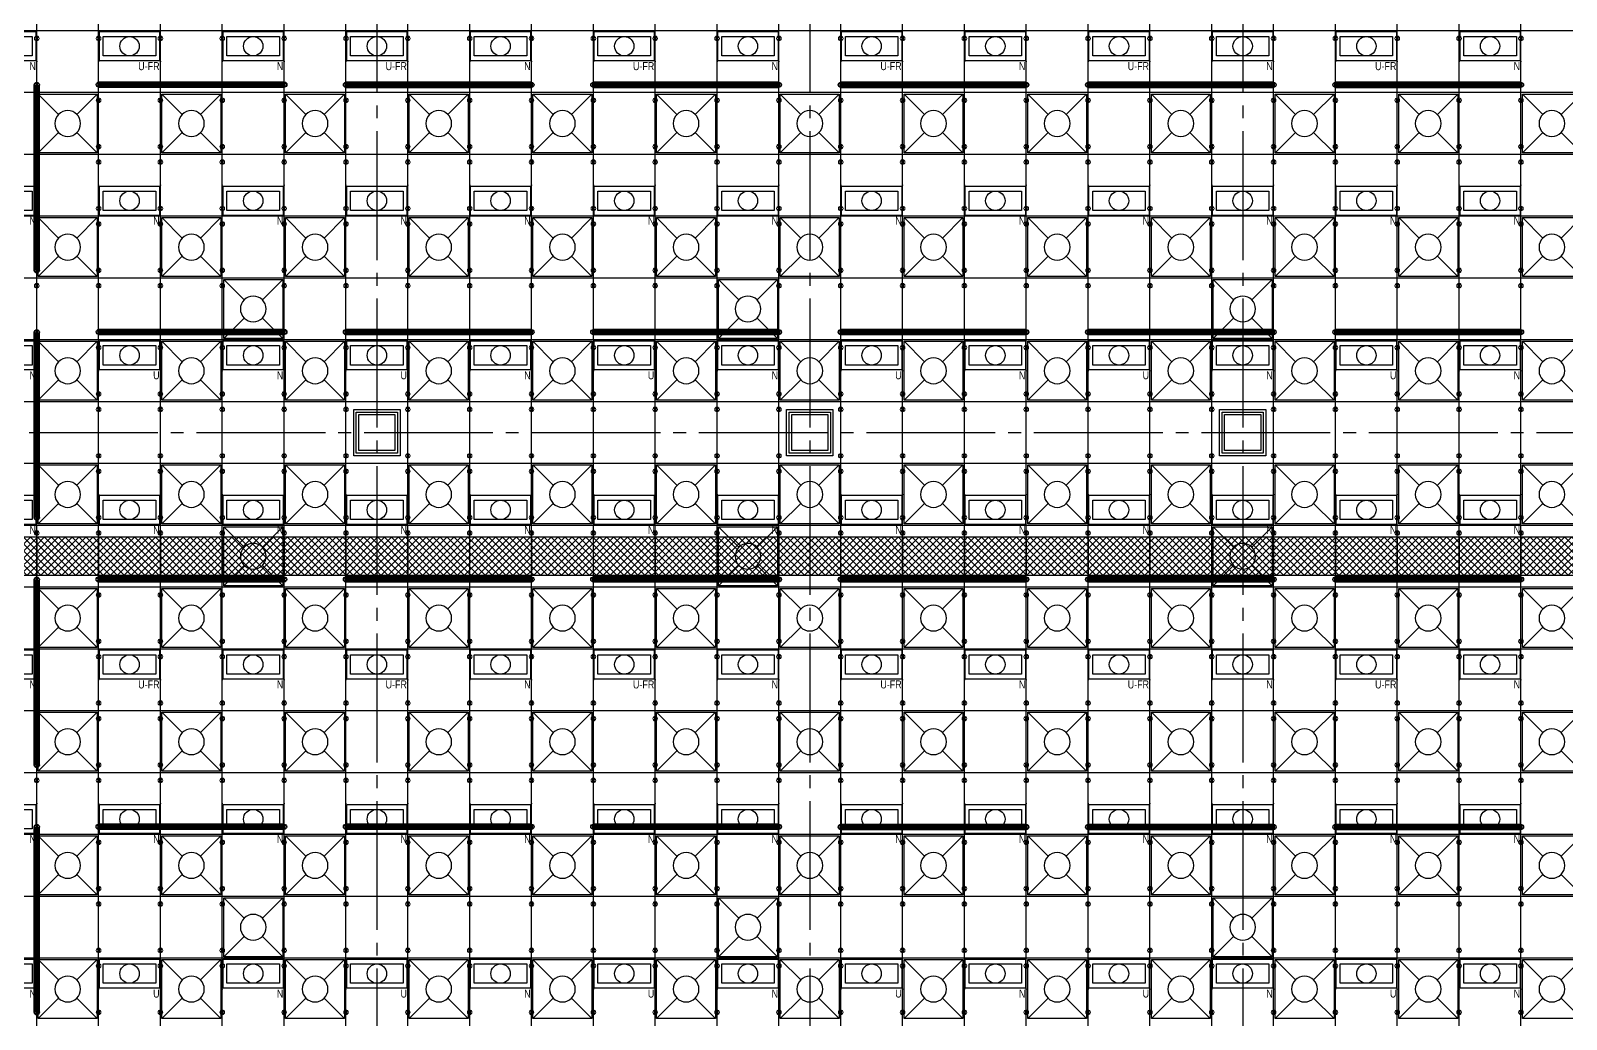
# Model space of a CAD drawing. Extents: x -17313 to 41501, y -1010 to 11880.
# Drawn here: x 17808 to 20788, y 3361 to 5280 of the extents above; entities that cross this region are included whole.
import ezdxf
from ezdxf.enums import TextEntityAlignment as Align

# ---------------------------------------------------------------- set-up
doc = ezdxf.new("R2010")
doc.units = 0
doc.header["$LTSCALE"] = 100
doc.linetypes.add('X-S-FAB-L10$0$COL-CEN-LIN', pattern=[3.25, 2.5, -0.25, 0.25, -0.25])
for name, color, linetype in [('0-xref', 8, 'Continuous'), ('188K-SM-03-F10-ARCH-CEIL-Y2257103$0$K-CEIL-4.2', 8, 'Continuous'), ('188K-SM-03-F10-ARCH-CEIL-Y2257103$0$K-CEIL-4.2-AREA', 8, 'Continuous'), ('188K-SM-03-F10-ARCH-PA-Y2257103$0$K-P1S-4.2-單抗', 53, 'Continuous'), ('188K-SM-06-F10-ELEC-LIGHT-Y2257103$0$E-LIGHT(W)-N', 253, 'Continuous'), ('188K-SM-06-F10-ELEC-LIGHT-Y2257103$0$E-LIGHT(W)-U FR', 253, 'Continuous'), ('188K-SM-06-F10-ELEC-LIGHT-Y2257103$0$E-LIGHT(W)-U XLPE', 253, 'Continuous'), ('188K-SM-06-F10-HVAC-FFU-Y2257103$0$AC-FFU-ULPA', 254, 'Continuous'), ('188K-SM-07-F15-ARCH-CATW-Y2257103$0$K-安全母索', 6, 'Continuous'), ('188K-SM-07-F15-ARCH-CATW-Y2257103$0$K-貓道板-主走道', 171, 'Continuous'), ('X-S-FAB-L10$0$0-DIM-TXT', 8, 'Continuous'), ('X-S-FAB-L10$0$BLOCK', 8, 'Continuous'), ('X-S-FAB-L10$0$CCL', 8, 'X-S-FAB-L10$0$COL-CEN-LIN'), ('X-S-FAB-L10$0$COL-S', 8, 'Continuous')]:
    doc.layers.add(name, color=color, linetype=linetype)
doc.layers.add('188K-SM-03-F10-ARCH-CEIL-Y2257103$0$K-吊點-標準', color=8, linetype='Continuous', lineweight=9)
doc.layers.add('188K-SM-06-F10-ELEC-LIGHT-Y2257103$0$Defpoints-CAS', color=253, linetype='Continuous', plot=False)
doc.styles.add('188K-SM-06-F10-ELEC-LIGHT-Y2257103$0$Standard', font='arial.ttf')
doc.styles.add('X-S-FAB-L10$0$CHINA', font='simplex.shx', dxfattribs={"width": 0.75, "bigfont": 'chineset.shx'})
doc.styles.add('X-S-FAB-L10$0$Standard', font='', dxfattribs={"width": 0.8})
doc.styles.add('X-S-FAB-L10$0$TG_NOTE_TEXT', font='simplex.shx', dxfattribs={"width": 0.75, "bigfont": 'chineset.shx'})
doc.styles.get('X-S-FAB-L10$0$Standard').set_extended_font_data('Microsoft JhengHei')

# ---------------------------------------------------------------- blocks, each defined once
blk = doc.blocks.new('X-S-FAB-L10$0$FAB2-L05')
at = {"layer": 'X-S-FAB-L10$0$CCL'}
for p, q in [((-7680, 11005), (-7680, 0)), ((-6840, 11005), (-6840, 0)), ((-6000, 11005), (-6000, 0)), ((-26880, 5220), (1210, 5220))]:
    blk.add_line(p, q, dxfattribs=at)
at = {"layer": 'X-S-FAB-L10$0$COL-S'}
for points in [[(-7715, 5255), (-7645, 5255), (-7645, 5185), (-7715, 5185)], [(-6875, 5255), (-6805, 5255), (-6805, 5185), (-6875, 5185)], [(-6035, 5255), (-5965, 5255), (-5965, 5185), (-6035, 5185)]]:
    blk.add_lwpolyline(points, close=True, dxfattribs=at)
blk = doc.blocks.new('X-S-FAB-L10')
at = {"layer": 'X-S-FAB-L10$0$COL-S'}
for p, q in [((18445, 4535), (18515, 4535)), ((18445, 4465), (18445, 4535)), ((18515, 4535), (18515, 4465)), ((19285, 4535), (19355, 4535)), ((19285, 4465), (19285, 4535)), ((19355, 4535), (19355, 4465)), ((20125, 4535), (20195, 4535)), ((20125, 4465), (20125, 4535)), ((20195, 4535), (20195, 4465)), ((18515, 4465), (18445, 4465)), ((19355, 4465), (19285, 4465)), ((20195, 4465), (20125, 4465))]:
    blk.add_line(p, q, dxfattribs=at)
at = {"layer": 'X-S-FAB-L10$0$BLOCK'}
blk.add_blockref('X-S-FAB-L10$0$FAB2-L05', (26160, -720), dxfattribs=at)
at = {"style": 'X-S-FAB-L10$0$TG_NOTE_TEXT', "width": 0.5, "flags": 1}
for p in [(7463.3, 9020), (18268.3, 8649), (11197.8, 4800.2), (16485.8, 4800.2), (25420.3, 2635), (13360, 320, 0), (7463.3, -33.3)]:
    blk.add_attdef('WH', text='', height=20, dxfattribs=at).set_placement(p, align=Align.BOTTOM_LEFT)
at = {"width": 0.5}
for style, p in [('X-S-FAB-L10$0$TG_NOTE_TEXT', (7585, 9020)), ('X-S-FAB-L10$0$TG_NOTE_TEXT', (18390, 8649)), ('X-S-FAB-L10$0$TG_NOTE_TEXT', (11117.5, 4813.5)), ('X-S-FAB-L10$0$TG_NOTE_TEXT', (16607.5, 4813.5)), ('X-S-FAB-L10$0$TG_NOTE_TEXT', (25350, 2635)), ('X-S-FAB-L10$0$Standard', (13129.4, 325, 0)), ('X-S-FAB-L10$0$TG_NOTE_TEXT', (7585, -20))]:
    blk.add_attdef('DESC', text='', height=10, dxfattribs=dict(at, style=style)).set_placement(p, align=Align.BOTTOM_LEFT)
for tag, style, p in [('TYPE', 'X-S-FAB-L10$0$TG_NOTE_TEXT', (7619.3, 9020)), ('NO', 'X-S-FAB-L10$0$TG_NOTE_TEXT', (7650.1, 9020)), ('TYPE', 'X-S-FAB-L10$0$TG_NOTE_TEXT', (18424.2, 8649)), ('NO', 'X-S-FAB-L10$0$TG_NOTE_TEXT', (18455, 8649)), ('NO', 'X-S-FAB-L10$0$TG_NOTE_TEXT', (11088.6, 4813.5)), ('TYPE', 'X-S-FAB-L10$0$TG_NOTE_TEXT', (11151.8, 4813.5)), ('TYPE', 'X-S-FAB-L10$0$TG_NOTE_TEXT', (16641.8, 4813.5)), ('NO', 'X-S-FAB-L10$0$TG_NOTE_TEXT', (16672.6, 4813.5)), ('NO', 'X-S-FAB-L10$0$TG_NOTE_TEXT', (25313, 2635)), ('TYPE', 'X-S-FAB-L10$0$TG_NOTE_TEXT', (25350, 2635)), ('NO', 'X-S-FAB-L10$0$Standard', (13100, 320, 0)), ('TYPE', 'X-S-FAB-L10$0$Standard', (13129.4, 320, 0)), ('TYPE', 'X-S-FAB-L10$0$TG_NOTE_TEXT', (7619.3, -20)), ('NO', 'X-S-FAB-L10$0$TG_NOTE_TEXT', (7650.1, -20))]:
    blk.add_attdef(tag, text='', height=10, dxfattribs=dict(at, style=style)).set_placement(p, align=Align.BOTTOM_RIGHT)
at = {"style": 'X-S-FAB-L10$0$TG_NOTE_TEXT', "width": 0.5, "flags": 1}
for rotation, p in [(180, (43, 7480)), (180, (943, 7480)), (90, (24310, 3717.8)), (270, (17080, 1711.7))]:
    blk.add_attdef('WH', text='', height=20, rotation=rotation, dxfattribs=at).set_placement(p, align=Align.BOTTOM_LEFT)
at = {"width": 0.5}
for rotation, style, p in [(180, 'X-S-FAB-L10$0$Standard', (317.6, 7480)), (180, 'X-S-FAB-L10$0$Standard', (1217.6, 7480)), (90, 'X-S-FAB-L10$0$TG_NOTE_TEXT', (24310, 3647.5)), (270, 'X-S-FAB-L10$0$TG_NOTE_TEXT', (17080, 1605))]:
    blk.add_attdef('DESC', text='', height=10, rotation=rotation, dxfattribs=dict(at, style=style)).set_placement(p, align=Align.BOTTOM_LEFT)
for tag, rotation, style, p in [('TYPE', 180, 'X-S-FAB-L10$0$Standard', (317.6, 7480)), ('NO', 180, 'X-S-FAB-L10$0$Standard', (347, 7480)), ('TYPE', 180, 'X-S-FAB-L10$0$Standard', (1217.6, 7480)), ('NO', 180, 'X-S-FAB-L10$0$Standard', (1247, 7480)), ('TYPE', 90, 'X-S-FAB-L10$0$TG_NOTE_TEXT', (24310, 3647.5)), ('NO', 90, 'X-S-FAB-L10$0$TG_NOTE_TEXT', (24310, 3610.5)), ('TYPE', 270, 'X-S-FAB-L10$0$TG_NOTE_TEXT', (17080, 1605)), ('NO', 270, 'X-S-FAB-L10$0$TG_NOTE_TEXT', (17080, 1573))]:
    blk.add_attdef(tag, text='', height=10, rotation=rotation, dxfattribs=dict(at, style=style)).set_placement(p, align=Align.BOTTOM_RIGHT)
at = {"layer": 'X-S-FAB-L10$0$0-DIM-TXT', "style": 'X-S-FAB-L10$0$CHINA', "width": 0.75}
for p in [(667.4, 7855.1, -2689.4), (22627.4, 6728.8), (25644.7, 6728.8), (24778.8, 5569.1), (1118.3, 4980), (417.8, 4594.6), (23874.8, 4355), (22927.4, 4330.1), (23749.9, 3901.4), (417.8, 3765.2), (1118.3, 3730), (417.8, 3115.8), (536.9, 2227.8), (16909, 1782.7), (888.4, 880.5), (16977.4, 750), (18878.8, 750), (21364, 526.9), (25641.2, 553.2)]:
    blk.add_attdef('HIG', text='', height=80, dxfattribs=at).set_placement(p, align=Align.MIDDLE_LEFT)
blk = doc.blocks.new('188K-SM-03-F10-ARCH-CEIL-Y2257103$0$A$C2CA95053')
h = blk.add_hatch(color=256)
edge = h.paths.add_edge_path()
edge.add_arc((0, 0), 0.5, 0, 360)
for p, q in [((3.2, 3.2), (-3.2, -3.2)), ((3.2, -3.2), (-3.2, 3.2))]:
    blk.add_line(p, q)
blk.add_lwpolyline([(-1.6, 2.5), (-1.6, -2.5), (1.6, -2.5), (1.6, 2.5)], close=True)
for radius in [4.5, 0.5]:
    blk.add_circle((0, 0), radius)
blk = doc.blocks.new('188K-SM-03-F10-ARCH-CEIL-Y2257103$0$天花板吊點-附調整片 - 3_8_螺桿吊架 100 mm 高調整片-V1-1FL')
blk.add_blockref('188K-SM-03-F10-ARCH-CEIL-Y2257103$0$A$C2CA95053', (0, 0))
blk = doc.blocks.new('188K-SM-03-F10-ARCH-CEIL-Y2257103')
at = {"layer": '188K-SM-03-F10-ARCH-CEIL-Y2257103$0$K-CEIL-4.2'}
for p, q in [((17820, 2067.7), (17820, 8626.2)), ((17940, 2067.7), (17940, 8626.2)), ((18060, 2067.7), (18060, 8626.2)), ((18180, 2067.7), (18180, 8626.2)), ((18300, 2067.7), (18300, 8626.2)), ((18420, 2067.7), (18420, 8626.2)), ((18540, 2067.7), (18540, 8626.2)), ((18660, 2067.7), (18660, 8626.2)), ((18780, 2067.7), (18780, 8626.2)), ((18900, 2067.7), (18900, 8626.2)), ((19020, 2067.7), (19020, 8592.2)), ((19140, 2067.7), (19140, 8592.2)), ((19260, 2067.7), (19260, 8592.2)), ((19380, 2067.7), (19380, 7317.2)), ((19380, 2067.7), (19380, 7312.2)), ((19500, 2067.7), (19500, 7317.2)), ((19500, 2067.7), (19500, 7312.2)), ((19620, 2067.7), (19620, 7317.2)), ((19620, 2067.7), (19620, 7317.2)), ((19740, 2067.7), (19740, 7317.2)), ((19740, 2067.7), (19740, 7317.2)), ((19860, 2067.7), (19860, 7317.2)), ((19860, 2067.7), (19860, 7317.2)), ((19980, 2067.7), (19980, 7317.2)), ((20100, 2067.7), (20100, 7317.2)), ((20220, 2067.7), (20220, 7317.2)), ((20340, 2067.7), (20340, 7317.2)), ((20460, 2067.7), (20460, 7317.2)), ((20580, 2067.7), (20580, 7317.2)), ((20700, 2067.7), (20700, 7317.2)), ((23572.2, 5280), (1847.7, 5280)), ((23572.2, 5160), (1847.7, 5160)), ((23572.2, 5040), (1847.7, 5040)), ((23502.2, 4920), (1847.7, 4920)), ((23502.2, 4800), (16697.5, 4800)), ((23502.2, 4680), (16697.5, 4680)), ((23502.2, 4560), (16697.5, 4560)), ((23467.2, 4440), (1847.7, 4440)), ((23467.2, 4320), (1847.7, 4320)), ((23467.2, 4200), (1847.7, 4200)), ((23467.2, 4080), (1847.7, 4080)), ((23467.2, 3960), (1847.7, 3960)), ((23467.2, 3840), (1847.7, 3840)), ((23467.2, 3720), (1847.7, 3720)), ((23467.2, 3600), (1847.7, 3600)), ((24297.2, 3480), (1850, 3480))]:
    blk.add_line(p, q, dxfattribs=at)
at = {"layer": '188K-SM-03-F10-ARCH-CEIL-Y2257103$0$K-CEIL-4.2-AREA'}
for points in [[(18445, 4535), (18515, 4535), (18515, 4465), (18445, 4465)], [(19285, 4535), (19355, 4535), (19355, 4465), (19285, 4465)], [(20125, 4535), (20195, 4535), (20195, 4465), (20125, 4465)]]:
    blk.add_lwpolyline(points, close=True, dxfattribs=at)
at = {"layer": '188K-SM-03-F10-ARCH-CEIL-Y2257103$0$K-吊點-標準', "color": 170, "lineweight": 18, "rotation": 179.9999999999997}
for p in [(17820, 5265), (17940, 5265), (18060, 5265), (18180, 5265), (18300, 5265), (18420, 5265), (18540, 5265), (18660, 5265), (18780, 5265), (18900, 5265), (19020, 5265), (19140, 5265), (19260, 5265), (19380, 5265), (19500, 5265), (19620, 5265), (19740, 5265), (19860, 5265), (19980, 5265), (20100, 5265), (20220, 5265), (20340, 5265), (20460, 5265), (20580, 5265), (20700, 5265), (17820, 5175), (17940, 5175), (18060, 5175), (18180, 5175), (18300, 5175), (18420, 5175), (18540, 5175), (18660, 5175), (18780, 5175), (18900, 5175), (19020, 5175), (19140, 5175), (19260, 5175), (19380, 5175), (19500, 5175), (19620, 5175), (19740, 5175), (19860, 5175), (19980, 5175), (20100, 5175), (20220, 5175), (20340, 5175), (20460, 5175), (20580, 5175), (20700, 5175), (17820, 5145), (17940, 5145), (18060, 5145), (18180, 5145), (18300, 5145), (18420, 5145), (18540, 5145), (18660, 5145), (18780, 5145), (18900, 5145), (19020, 5145), (19140, 5145), (19260, 5145), (19380, 5145), (19500, 5145), (19620, 5145), (19740, 5145), (19860, 5145), (19980, 5145), (20100, 5145), (20220, 5145), (20340, 5145), (20460, 5145), (20580, 5145), (20700, 5145), (17820, 5055), (17940, 5055), (18060, 5055), (18180, 5055), (18300, 5055), (18420, 5055), (18540, 5055), (18660, 5055), (18780, 5055), (18900, 5055), (19020, 5055), (19140, 5055), (19260, 5055), (19380, 5055), (19500, 5055), (19620, 5055), (19740, 5055), (19860, 5055), (19980, 5055), (20100, 5055), (20220, 5055), (20340, 5055), (20460, 5055), (20580, 5055), (20700, 5055), (17820, 5025), (17940, 5025), (18060, 5025), (18180, 5025), (18300, 5025), (18420, 5025), (18540, 5025), (18660, 5025), (18780, 5025), (18900, 5025), (19020, 5025), (19140, 5025), (19260, 5025), (19380, 5025), (19500, 5025), (19620, 5025), (19740, 5025), (19860, 5025), (19980, 5025), (20100, 5025), (20220, 5025), (20340, 5025), (20460, 5025), (20580, 5025), (20700, 5025), (17820, 4935), (17940, 4935), (18060, 4935), (18180, 4935), (18300, 4935), (18420, 4935), (18540, 4935), (18660, 4935), (18780, 4935), (18900, 4935), (19020, 4935), (19140, 4935), (19260, 4935), (19380, 4935), (19500, 4935), (19620, 4935), (19740, 4935), (19860, 4935), (19980, 4935), (20100, 4935), (20220, 4935), (20340, 4935), (20460, 4935), (20580, 4935), (20700, 4935), (17820, 4905), (17940, 4905), (18060, 4905), (18180, 4905), (18300, 4905), (18420, 4905), (18540, 4905), (18660, 4905), (18780, 4905), (18900, 4905), (19020, 4905), (19140, 4905), (19260, 4905), (19380, 4905), (19500, 4905), (19620, 4905), (19740, 4905), (19860, 4905), (19980, 4905), (20100, 4905), (20220, 4905), (20340, 4905), (20460, 4905), (20580, 4905), (20700, 4905), (17820, 4815), (17940, 4815), (18060, 4815), (18180, 4815), (18300, 4815), (18420, 4815), (18540, 4815), (18660, 4815), (18780, 4815), (18900, 4815), (19020, 4815), (19140, 4815), (19260, 4815), (19380, 4815), (19500, 4815), (19620, 4815), (19740, 4815), (19860, 4815), (19980, 4815), (20100, 4815), (20220, 4815), (20340, 4815), (20460, 4815), (20580, 4815), (20700, 4815), (17820, 4785), (17940, 4785), (18060, 4785), (18180, 4785), (18300, 4785), (18420, 4785), (18540, 4785), (18660, 4785), (18780, 4785), (18900, 4785), (19020, 4785), (19140, 4785), (19260, 4785), (19380, 4785), (19500, 4785), (19620, 4785), (19740, 4785), (19860, 4785), (19980, 4785), (20100, 4785), (20220, 4785), (20340, 4785), (20460, 4785), (20580, 4785), (20700, 4785), (17820, 4695), (17940, 4695), (18060, 4695), (18180, 4695), (18300, 4695), (18420, 4695), (18540, 4695), (18660, 4695), (18780, 4695), (18900, 4695), (19020, 4695), (19140, 4695), (19260, 4695), (19380, 4695), (19500, 4695), (19620, 4695), (19740, 4695), (19860, 4695), (19980, 4695), (20100, 4695), (20220, 4695), (20340, 4695), (20460, 4695), (20580, 4695), (20700, 4695), (17820, 4665), (17940, 4665), (18060, 4665), (18180, 4665), (18300, 4665), (18420, 4665), (18540, 4665), (18660, 4665), (18780, 4665), (18900, 4665), (19020, 4665), (19140, 4665), (19260, 4665), (19380, 4665), (19500, 4665), (19620, 4665), (19740, 4665), (19860, 4665), (19980, 4665), (20100, 4665), (20220, 4665), (20340, 4665), (20460, 4665), (20580, 4665), (20700, 4665), (17820, 4575), (17940, 4575), (18060, 4575), (18180, 4575), (18300, 4575), (18420, 4575), (18540, 4575), (18660, 4575), (18780, 4575), (18900, 4575), (19020, 4575), (19140, 4575), (19260, 4575), (19380, 4575), (19500, 4575), (19620, 4575), (19740, 4575), (19860, 4575), (19980, 4575), (20100, 4575), (20220, 4575), (20340, 4575), (20460, 4575), (20580, 4575), (20700, 4575), (17820, 4545), (17940, 4545), (18060, 4545), (18180, 4545), (18300, 4545), (18420, 4545), (18540, 4545), (18660, 4545), (18780, 4545), (18900, 4545), (19020, 4545), (19140, 4545), (19260, 4545), (19380, 4545), (19500, 4545), (19620, 4545), (19740, 4545), (19860, 4545), (19980, 4545), (20100, 4545), (20220, 4545), (20340, 4545), (20460, 4545), (20580, 4545), (20700, 4545), (17820, 4455), (17940, 4455), (18060, 4455), (18180, 4455), (18300, 4455), (18420, 4455), (18540, 4455), (18660, 4455), (18780, 4455), (18900, 4455), (19020, 4455), (19140, 4455), (19260, 4455), (19380, 4455), (19500, 4455), (19620, 4455), (19740, 4455), (19860, 4455), (19980, 4455), (20100, 4455), (20220, 4455), (20340, 4455), (20460, 4455), (20580, 4455), (20700, 4455), (17820, 4425), (17940, 4425), (18060, 4425), (18180, 4425), (18300, 4425), (18420, 4425), (18540, 4425), (18660, 4425), (18780, 4425), (18900, 4425), (19020, 4425), (19140, 4425), (19260, 4425), (19380, 4425), (19500, 4425), (19620, 4425), (19740, 4425), (19860, 4425), (19980, 4425), (20100, 4425), (20220, 4425), (20340, 4425), (20460, 4425), (20580, 4425), (20700, 4425), (17820, 4335), (17940, 4335), (18060, 4335), (18180, 4335), (18300, 4335), (18420, 4335), (18540, 4335), (18660, 4335), (18780, 4335), (18900, 4335), (19020, 4335), (19140, 4335), (19260, 4335), (19380, 4335), (19500, 4335), (19620, 4335), (19740, 4335), (19860, 4335), (19980, 4335), (20100, 4335), (20220, 4335), (20340, 4335), (20460, 4335), (20580, 4335), (20700, 4335), (17820, 4305), (17940, 4305), (18060, 4305), (18180, 4305), (18300, 4305), (18420, 4305), (18540, 4305), (18660, 4305), (18780, 4305), (18900, 4305), (19020, 4305), (19140, 4305), (19260, 4305), (19380, 4305), (19500, 4305), (19620, 4305), (19740, 4305), (19860, 4305), (19980, 4305), (20100, 4305), (20220, 4305), (20340, 4305), (20460, 4305), (20580, 4305), (20700, 4305), (17820, 4215), (17940, 4215), (18060, 4215), (18180, 4215), (18300, 4215), (18420, 4215), (18540, 4215), (18660, 4215), (18780, 4215), (18900, 4215), (19020, 4215), (19140, 4215), (19260, 4215), (19380, 4215), (19500, 4215), (19620, 4215), (19740, 4215), (19860, 4215), (19980, 4215), (20100, 4215), (20220, 4215), (20340, 4215), (20460, 4215), (20580, 4215), (20700, 4215), (17820, 4185), (17940, 4185), (18060, 4185), (18180, 4185), (18300, 4185), (18420, 4185), (18540, 4185), (18660, 4185), (18780, 4185), (18900, 4185), (19020, 4185), (19140, 4185), (19260, 4185), (19380, 4185), (19500, 4185), (19620, 4185), (19740, 4185), (19860, 4185), (19980, 4185), (20100, 4185), (20220, 4185), (20340, 4185), (20460, 4185), (20580, 4185), (20700, 4185), (17820, 4095), (17940, 4095), (18060, 4095), (18180, 4095), (18300, 4095), (18420, 4095), (18540, 4095), (18660, 4095), (18780, 4095), (18900, 4095), (19020, 4095), (19140, 4095), (19260, 4095), (19380, 4095), (19500, 4095), (19620, 4095), (19740, 4095), (19860, 4095), (19980, 4095), (20100, 4095), (20220, 4095), (20340, 4095), (20460, 4095), (20580, 4095), (20700, 4095), (17820, 4065), (17940, 4065), (18060, 4065), (18180, 4065), (18300, 4065), (18420, 4065), (18540, 4065), (18660, 4065), (18780, 4065), (18900, 4065), (19020, 4065), (19140, 4065), (19260, 4065), (19380, 4065), (19500, 4065), (19620, 4065), (19740, 4065), (19860, 4065), (19980, 4065), (20100, 4065), (20220, 4065), (20340, 4065), (20460, 4065), (20580, 4065), (20700, 4065), (17820, 3975), (17940, 3975), (18060, 3975), (18180, 3975), (18300, 3975), (18420, 3975), (18540, 3975), (18660, 3975), (18780, 3975), (18900, 3975), (19020, 3975), (19140, 3975), (19260, 3975), (19380, 3975), (19500, 3975), (19620, 3975), (19740, 3975), (19860, 3975), (19980, 3975), (20100, 3975), (20220, 3975), (20340, 3975), (20460, 3975), (20580, 3975), (20700, 3975), (17820, 3945), (17940, 3945), (18060, 3945), (18180, 3945), (18300, 3945), (18420, 3945), (18540, 3945), (18660, 3945), (18780, 3945), (18900, 3945), (19020, 3945), (19140, 3945), (19260, 3945), (19380, 3945), (19500, 3945), (19620, 3945), (19740, 3945), (19860, 3945), (19980, 3945), (20100, 3945), (20220, 3945), (20340, 3945), (20460, 3945), (20580, 3945), (20700, 3945), (17820, 3855), (17940, 3855), (18060, 3855), (18180, 3855), (18300, 3855), (18420, 3855), (18540, 3855), (18660, 3855), (18780, 3855), (18900, 3855), (19020, 3855), (19140, 3855), (19260, 3855), (19380, 3855), (19500, 3855), (19620, 3855), (19740, 3855), (19860, 3855), (19980, 3855), (20100, 3855), (20220, 3855), (20340, 3855), (20460, 3855), (20580, 3855), (20700, 3855), (17820, 3825), (17940, 3825), (18060, 3825), (18180, 3825), (18300, 3825), (18420, 3825), (18540, 3825), (18660, 3825), (18780, 3825), (18900, 3825), (19020, 3825), (19140, 3825), (19260, 3825), (19380, 3825), (19500, 3825), (19620, 3825), (19740, 3825), (19860, 3825), (19980, 3825), (20100, 3825), (20220, 3825), (20340, 3825), (20460, 3825), (20580, 3825), (20700, 3825), (17820, 3735), (17940, 3735), (18060, 3735), (18180, 3735), (18300, 3735), (18420, 3735), (18540, 3735), (18660, 3735), (18780, 3735), (18900, 3735), (19020, 3735), (19140, 3735), (19260, 3735), (19380, 3735), (19500, 3735), (19620, 3735), (19740, 3735), (19860, 3735), (19980, 3735), (20100, 3735), (20220, 3735), (20340, 3735), (20460, 3735), (20580, 3735), (20700, 3735), (17820, 3705), (17940, 3705), (18060, 3705), (18180, 3705), (18300, 3705), (18420, 3705), (18540, 3705), (18660, 3705), (18780, 3705), (18900, 3705), (19020, 3705), (19140, 3705), (19260, 3705), (19380, 3705), (19500, 3705), (19620, 3705), (19740, 3705), (19860, 3705), (19980, 3705), (20100, 3705), (20220, 3705), (20340, 3705), (20460, 3705), (20580, 3705), (20700, 3705), (17820, 3615), (17940, 3615), (18060, 3615), (18180, 3615), (18300, 3615), (18420, 3615), (18540, 3615), (18660, 3615), (18780, 3615), (18900, 3615), (19020, 3615), (19140, 3615), (19260, 3615), (19380, 3615), (19500, 3615), (19620, 3615), (19740, 3615), (19860, 3615), (19980, 3615), (20100, 3615), (20220, 3615), (20340, 3615), (20460, 3615), (20580, 3615), (20700, 3615), (17820, 3585), (17940, 3585), (18060, 3585), (18180, 3585), (18300, 3585), (18420, 3585), (18540, 3585), (18660, 3585), (18780, 3585), (18900, 3585), (19020, 3585), (19140, 3585), (19260, 3585), (19380, 3585), (19500, 3585), (19620, 3585), (19740, 3585), (19860, 3585), (19980, 3585), (20100, 3585), (20220, 3585), (20340, 3585), (20460, 3585), (20580, 3585), (20700, 3585), (17820, 3495), (17940, 3495), (18060, 3495), (18180, 3495), (18300, 3495), (18420, 3495), (18540, 3495), (18660, 3495), (18780, 3495), (18900, 3495), (19020, 3495), (19140, 3495), (19260, 3495), (19380, 3495), (19500, 3495), (19620, 3495), (19740, 3495), (19860, 3495), (19980, 3495), (20100, 3495), (20220, 3495), (20340, 3495), (20460, 3495), (20580, 3495), (20700, 3495), (17820, 3465), (17940, 3465), (18060, 3465), (18180, 3465), (18300, 3465), (18420, 3465), (18540, 3465), (18660, 3465), (18780, 3465), (18900, 3465), (19020, 3465), (19140, 3465), (19260, 3465), (19380, 3465), (19500, 3465), (19620, 3465), (19740, 3465), (19860, 3465), (19980, 3465), (20100, 3465), (20220, 3465), (20340, 3465), (20460, 3465), (20580, 3465), (20700, 3465), (17820, 3375), (17940, 3375), (18060, 3375), (18180, 3375), (18300, 3375), (18420, 3375), (18540, 3375), (18660, 3375), (18780, 3375), (18900, 3375), (19020, 3375), (19140, 3375), (19260, 3375), (19380, 3375), (19500, 3375), (19620, 3375), (19740, 3375), (19860, 3375), (19980, 3375), (20100, 3375), (20220, 3375), (20340, 3375), (20460, 3375), (20580, 3375), (20700, 3375)]:
    blk.add_blockref('188K-SM-03-F10-ARCH-CEIL-Y2257103$0$天花板吊點-附調整片 - 3_8_螺桿吊架 100 mm 高調整片-V1-1FL', p, dxfattribs=at)
blk = doc.blocks.new('188K-SM-06-F10-HVAC-FFU-Y2257103$0$H-FU-U-12x12')
for p, q in [((423, 777), (28, 1172)), ((777, 777), (1172, 1172)), ((28, 28), (423, 423)), ((1172, 28), (777, 423))]:
    blk.add_line(p, q)
blk.add_lwpolyline([(1172, 28), (1172, 1172), (28, 1172), (28, 28)], close=True)
blk.add_circle((600, 600), 250)
blk = doc.blocks.new('188K-SM-06-F10-HVAC-FFU-Y2257103')
at = {"layer": '188K-SM-06-F10-HVAC-FFU-Y2257103$0$AC-FFU-ULPA', "xscale": -0.09999999999999432, "yscale": 0.09999999999999432, "zscale": 0.09999999999999432}
for p in [(17940, 5040), (18180, 5040), (18420, 5040), (18660, 5040), (18900, 5040), (19140, 5040), (19380, 5040), (19620, 5040), (19860, 5040), (20100, 5040), (20340, 5040), (20580, 5040), (20820, 5040), (17940, 4800), (18180, 4800), (18420, 4800), (18660, 4800), (18900, 4800), (19140, 4800), (19380, 4800), (19620, 4800), (19860, 4800), (20100, 4800), (20340, 4800), (20580, 4800), (20820, 4800), (18300, 4680), (19260, 4680), (20220, 4680), (17940, 4560), (18180, 4560), (18420, 4560), (18660, 4560), (18900, 4560), (19140, 4560), (19380, 4560), (19620, 4560), (19860, 4560), (20100, 4560), (20340, 4560), (20580, 4560), (20820, 4560), (17940, 4320), (18180, 4320), (18420, 4320), (18660, 4320), (18900, 4320), (19140, 4320), (19380, 4320), (19620, 4320), (19860, 4320), (20100, 4320), (20340, 4320), (20580, 4320), (20820, 4320), (18300, 4200), (19260, 4200), (20220, 4200), (17940, 4080), (18180, 4080), (18420, 4080), (18660, 4080), (18900, 4080), (19140, 4080), (19380, 4080), (19620, 4080), (19860, 4080), (20100, 4080), (20340, 4080), (20580, 4080), (20820, 4080), (17940, 3840), (18180, 3840), (18420, 3840), (18660, 3840), (18900, 3840), (19140, 3840), (19380, 3840), (19620, 3840), (19860, 3840), (20100, 3840), (20340, 3840), (20580, 3840), (20820, 3840), (17940, 3600), (18180, 3600), (18420, 3600), (18660, 3600), (18900, 3600), (19140, 3600), (19380, 3600), (19620, 3600), (19860, 3600), (20100, 3600), (20340, 3600), (20580, 3600), (20820, 3600), (18300, 3480), (19260, 3480), (20220, 3480), (17940, 3360), (18180, 3360), (18420, 3360), (18660, 3360), (18900, 3360), (19140, 3360), (19380, 3360), (19620, 3360), (19860, 3360), (20100, 3360), (20340, 3360), (20580, 3360), (20820, 3360)]:
    blk.add_blockref('188K-SM-06-F10-HVAC-FFU-Y2257103$0$H-FU-U-12x12', p, dxfattribs=at)
blk = doc.blocks.new('*U267')
for points in [[(-58.3, -28.3), (-58.3, 28.3), (58.3, 28.3), (58.3, -28.3)], [(-51, -18.8), (-51, 18.8), (51, 18.8), (51, -18.8)]]:
    blk.add_lwpolyline(points, close=True)
blk.add_circle((0, 0), 18.8)
at = {"layer": '188K-SM-06-F10-ELEC-LIGHT-Y2257103$0$Defpoints-CAS'}
for p in [(-60, 30), (60, 30), (-60, -30), (60, -30)]:
    blk.add_point(p, dxfattribs=at)
at = {"style": '188K-SM-06-F10-ELEC-LIGHT-Y2257103$0$Standard', "width": 0.8}
blk.add_text('N', height=15.5, dxfattribs=at).set_placement((58.3, -38.7), align=Align.MIDDLE_RIGHT)
blk = doc.blocks.new('*U497')
at = {"layer": '188K-SM-06-F10-ELEC-LIGHT-Y2257103$0$E-LIGHT(W)-N'}
blk.add_blockref('*U267', (0, 8.3), dxfattribs=at)
blk = doc.blocks.new('*U496')
at = {"color": 0, "linetype": 'ByBlock', "lineweight": -2, "transparency": 16777216}
for p in [(2640, 0), (2880, 0), (3120, 0), (3360, 0), (3600, 0), (3840, 0), (4080, 0), (4320, 0), (4560, 0), (4800, 0), (5040, 0), (5280, 0), (5520, 0)]:
    blk.add_blockref('*U497', p, dxfattribs=at)
blk = doc.blocks.new('*U499')
at = {"layer": '188K-SM-06-F10-ELEC-LIGHT-Y2257103$0$E-LIGHT(W)-N'}
blk.add_blockref('*U267', (0, 8.3), dxfattribs=at)
blk = doc.blocks.new('*U498')
at = {"color": 0, "linetype": 'ByBlock', "lineweight": -2, "transparency": 16777216}
for p in [(2640, 0), (2880, 0), (3120, 0), (3360, 0), (3600, 0), (3840, 0), (4080, 0), (4320, 0), (4560, 0), (4800, 0), (5040, 0), (5280, 0), (5520, 0)]:
    blk.add_blockref('*U499', p, dxfattribs=at)
blk = doc.blocks.new('*U258')
for points in [[(-58.3, -28.3), (-58.3, 28.3), (58.3, 28.3), (58.3, -28.3)], [(-51, -18.8), (-51, 18.8), (51, 18.8), (51, -18.8)]]:
    blk.add_lwpolyline(points, close=True)
blk.add_circle((0, 0), 18.8)
at = {"layer": '188K-SM-06-F10-ELEC-LIGHT-Y2257103$0$Defpoints-CAS'}
for p in [(-60, 30), (60, 30), (-60, -30), (60, -30)]:
    blk.add_point(p, dxfattribs=at)
at = {"style": '188K-SM-06-F10-ELEC-LIGHT-Y2257103$0$Standard', "width": 0.8}
blk.add_text('U-FR', height=15.53, dxfattribs=at).set_placement((58.3, -38.7), align=Align.MIDDLE_RIGHT)
blk = doc.blocks.new('*U439')
at = {"layer": '188K-SM-06-F10-ELEC-LIGHT-Y2257103$0$E-LIGHT(W)-U FR'}
blk.add_blockref('*U258', (0, 8.3), dxfattribs=at)
blk = doc.blocks.new('*U438')
at = {"color": 0, "linetype": 'ByBlock', "lineweight": -2, "transparency": 16777216}
for p in [(2880, 0), (3360, 0), (3840, 0), (4320, 0), (4800, 0), (5280, 0)]:
    blk.add_blockref('*U439', p, dxfattribs=at)
blk = doc.blocks.new('*U441')
at = {"layer": '188K-SM-06-F10-ELEC-LIGHT-Y2257103$0$E-LIGHT(W)-N'}
blk.add_blockref('*U267', (0, 8.3), dxfattribs=at)
blk = doc.blocks.new('*U440')
at = {"color": 0, "linetype": 'ByBlock', "lineweight": -2, "transparency": 16777216}
for p in [(2400, 0), (2880, 0), (3360, 0), (3840, 0), (4320, 0), (4800, 0), (5280, 0)]:
    blk.add_blockref('*U441', p, dxfattribs=at)
blk = doc.blocks.new('*U443')
at = {"layer": '188K-SM-06-F10-ELEC-LIGHT-Y2257103$0$E-LIGHT(W)-N'}
blk.add_blockref('*U267', (0, 8.3), dxfattribs=at)
blk = doc.blocks.new('*U442')
at = {"color": 0, "linetype": 'ByBlock', "lineweight": -2, "transparency": 16777216}
for p in [(2640, 0), (2880, 0), (3120, 0), (3360, 0), (3600, 0), (3840, 0), (4080, 0), (4320, 0), (4560, 0), (4800, 0), (5040, 0), (5280, 0), (5520, 0)]:
    blk.add_blockref('*U443', p, dxfattribs=at)
blk = doc.blocks.new('*U445')
at = {"layer": '188K-SM-06-F10-ELEC-LIGHT-Y2257103$0$E-LIGHT(W)-N'}
blk.add_blockref('*U267', (0, 8.3), dxfattribs=at)
blk = doc.blocks.new('*U444')
at = {"color": 0, "linetype": 'ByBlock', "lineweight": -2, "transparency": 16777216}
for p in [(2400, 0), (2880, 0), (3360, 0), (3840, 0), (4320, 0), (4800, 0), (5280, 0)]:
    blk.add_blockref('*U445', p, dxfattribs=at)
blk = doc.blocks.new('*U266')
for points in [[(-58.3, -28.3), (-58.3, 28.3), (58.3, 28.3), (58.3, -28.3)], [(-51, -18.8), (-51, 18.8), (51, 18.8), (51, -18.8)]]:
    blk.add_lwpolyline(points, close=True)
blk.add_circle((0, 0), 18.8)
at = {"layer": '188K-SM-06-F10-ELEC-LIGHT-Y2257103$0$Defpoints-CAS'}
for p in [(-60, 30), (60, 30), (-60, -30), (60, -30)]:
    blk.add_point(p, dxfattribs=at)
at = {"style": '188K-SM-06-F10-ELEC-LIGHT-Y2257103$0$Standard', "width": 0.8}
blk.add_text('U', height=15.5, dxfattribs=at).set_placement((58.3, -38.7), align=Align.MIDDLE_RIGHT)
blk = doc.blocks.new('*U447')
at = {"layer": '188K-SM-06-F10-ELEC-LIGHT-Y2257103$0$E-LIGHT(W)-U XLPE'}
blk.add_blockref('*U266', (0, 8.3), dxfattribs=at)
blk = doc.blocks.new('*U446')
at = {"color": 0, "linetype": 'ByBlock', "lineweight": -2, "transparency": 16777216}
for p in [(2880, 0), (3360, 0), (3840, 0), (4320, 0), (4800, 0), (5280, 0)]:
    blk.add_blockref('*U447', p, dxfattribs=at)
blk = doc.blocks.new('188K-SM-06-F10-ELEC-LIGHT-Y2257103')
for name, p in [('*U496', (15120, 4941.7)), ('*U498', (15120, 4341.7)), ('*U438', (15120, 4041.7)), ('*U440', (15360, 4041.7)), ('*U442', (15120, 3741.7)), ('*U446', (15120, 3441.7)), ('*U444', (15360, 3441.7))]:
    blk.add_blockref(name, p)
at = {"layer": '188K-SM-06-F10-ELEC-LIGHT-Y2257103$0$E-LIGHT(W)-N'}
for p in [(17760, 5250), (18240, 5250), (18720, 5250), (19200, 5250), (19680, 5250), (20160, 5250), (20640, 5250), (17760, 4650), (18240, 4650), (18720, 4650), (19200, 4650), (19680, 4650), (20160, 4650), (20640, 4650)]:
    blk.add_blockref('*U267', p, dxfattribs=at)
at = {"layer": '188K-SM-06-F10-ELEC-LIGHT-Y2257103$0$E-LIGHT(W)-U FR'}
for p in [(18000, 5250), (18480, 5250), (18960, 5250), (19440, 5250), (19920, 5250), (20400, 5250)]:
    blk.add_blockref('*U258', p, dxfattribs=at)
at = {"layer": '188K-SM-06-F10-ELEC-LIGHT-Y2257103$0$E-LIGHT(W)-U XLPE'}
for p in [(18000, 4650), (18480, 4650), (18960, 4650), (19440, 4650), (19920, 4650), (20400, 4650)]:
    blk.add_blockref('*U266', p, dxfattribs=at)
blk = doc.blocks.new('188K-SM-03-F10-ARCH-PA-Y2257103')
at = {"layer": '188K-SM-03-F10-ARCH-PA-Y2257103$0$K-P1S-4.2-單抗'}
for points in [[(18435, 4545), (18525, 4545), (18525, 4455), (18435, 4455)], [(18440, 4540), (18520, 4540), (18520, 4460), (18440, 4460)], [(19275, 4545), (19365, 4545), (19365, 4455), (19275, 4455)], [(19280, 4540), (19360, 4540), (19360, 4460), (19280, 4460)], [(20115, 4545), (20205, 4545), (20205, 4455), (20115, 4455)], [(20120, 4540), (20200, 4540), (20200, 4460), (20120, 4460)]]:
    blk.add_lwpolyline(points, close=True, dxfattribs=at)
blk = doc.blocks.new('188K-SM-07-F15-ARCH-CATW-Y2257103$0$貓道板-749x1196.5(主走道)')
h = blk.add_hatch()
h.set_pattern_fill('ANSI37', color=256, scale=30)
h.set_pattern_definition([(45, (0.75, 3e-16), (-67.352, 67.352), []), (135, (0.75, 3e-16), (-67.352, -67.352), [])])
h.paths.add_polyline_path([(-1199, 0), (-1199, 750), (-1, 750), (-1, 0)])
blk.add_lwpolyline([(-1199, 0), (-1199, 750), (-1, 750), (-1, 0)], close=True)
blk = doc.blocks.new('188K-SM-07-F15-ARCH-CATW-Y2257103$0$母索-3.6')
at = {"const_width": 13}
blk.add_lwpolyline([(0, 0), (0, 360)], dxfattribs=at)
for centre in [(0, 360, 0), (0, 0)]:
    blk.add_circle(centre, 5)
blk = doc.blocks.new('188K-SM-07-F15-ARCH-CATW-Y2257103')
at = {"layer": '188K-SM-07-F15-ARCH-CATW-Y2257103$0$K-安全母索'}
for p in [(17820, 4814.9), (17820, 4334.9), (17820, 3854.9), (17820, 3374.9)]:
    blk.add_blockref('188K-SM-07-F15-ARCH-CATW-Y2257103$0$母索-3.6', p, dxfattribs=at)
at = {"layer": '188K-SM-07-F15-ARCH-CATW-Y2257103$0$K-安全母索', "rotation": 270}
for p in [(17940.4, 5175.4), (18420, 5175), (18900, 5175), (19380, 5175), (19860, 5175), (20340, 5175), (17940.4, 4695.4), (18420, 4695), (18900, 4695), (19380, 4695), (19860, 4695), (20340, 4695), (17940, 4215), (18420, 4215), (18900, 4215), (19380, 4215), (19860, 4215), (20340, 4215), (17940, 3735), (18420, 3735), (18900, 3735), (19380, 3734.5), (19860, 3734.5), (20340, 3734.5)]:
    blk.add_blockref('188K-SM-07-F15-ARCH-CATW-Y2257103$0$母索-3.6', p, dxfattribs=at)
at = {"layer": '188K-SM-07-F15-ARCH-CATW-Y2257103$0$K-貓道板-主走道', "xscale": 0.1, "yscale": 0.1, "zscale": 0.1, "rotation": 180}
for p in [(17700, 4297.5), (17820, 4297.5), (17940, 4297.5), (18060, 4297.5), (18180, 4297.5), (18300, 4297.5), (18420, 4297.5), (18540, 4297.5), (18660, 4297.5), (18780, 4297.5), (18900, 4297.5), (19020, 4297.5), (19140, 4297.5), (19260, 4297.5), (19380, 4297.5), (19500, 4297.5), (19620, 4297.5), (19740, 4297.5), (19860, 4297.5), (19980, 4297.5), (20100, 4297.5), (20220, 4297.5), (20340, 4297.5), (20460, 4297.5), (20580, 4297.5), (20700, 4297.5)]:
    blk.add_blockref('188K-SM-07-F15-ARCH-CATW-Y2257103$0$貓道板-749x1196.5(主走道)', p, dxfattribs=at)

msp = doc.modelspace()

# ---------------------------------------------------------------- block references
at = {"layer": '0-xref'}
for name in ['X-S-FAB-L10', '188K-SM-06-F10-ELEC-LIGHT-Y2257103', '188K-SM-03-F10-ARCH-PA-Y2257103', '188K-SM-03-F10-ARCH-CEIL-Y2257103', '188K-SM-07-F15-ARCH-CATW-Y2257103', '188K-SM-06-F10-HVAC-FFU-Y2257103']:
    msp.add_blockref(name, (0, 0), dxfattribs=at)

doc.saveas('drawing.dxf')
